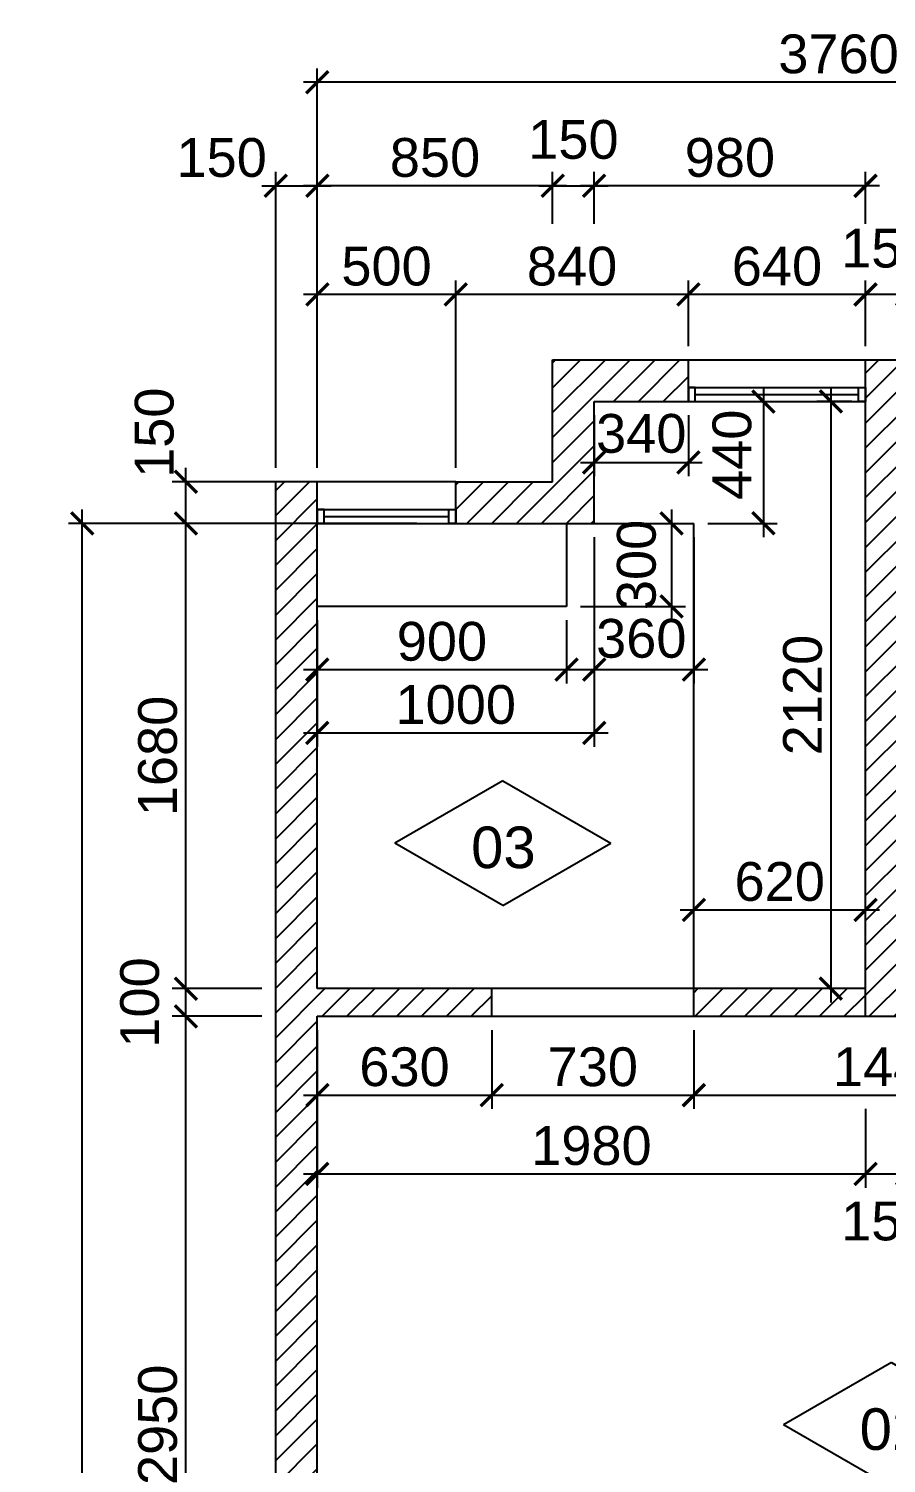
# Model space of a CAD drawing. Header units: millimetres. Extents: x -3360 to 23723, y -274 to 10176.
# Drawn here: x -602 to 2495, y 4996 to 10176 of the extents above; entities that cross this region are included whole.
import ezdxf

# ---------------------------------------------------------------- set-up
doc = ezdxf.new("R2010")
doc.units = ezdxf.units.MM
for name, color, linetype in [('A_locales', 4, 'Continuous'), ('A_text', 4, 'Continuous'), ('Carpintería', 1, 'Continuous'), ('Cotas', 6, 'Continuous'), ('Meseta Cocina', 1, 'Continuous'), ('Muros', 2, 'Continuous'), ('Sombreado', 9, 'Continuous')]:
    doc.layers.add(name, color=color, linetype=linetype)
doc.styles.add('Arial', font='arial.ttf')
doc.styles.get("Standard").update_dxf_attribs({"font": 'arial.ttf'})
doc.dimstyles.new('STANDARD$0', dxfattribs={"dimscale": 0, "dimtxt": 2, "dimasz": 2, "dimexe": 2, "dimexo": 2, "dimgap": 1, "dimtad": 1, "dimdec": 0, "dimzin": 0, "dimdsep": 46, "dimtxsty": 'Standard', "dimblk1": 'ARCHTICK', "dimblk2": 'ARCHTICK', "dimsah": 1, "dimcen": 0.09, "dimclrd": 6, "dimclre": 6, "dimclrt": 4, "dimadec": 0, "dimazin": 0, "dimtfac": 1, "dimtdec": 4, "dimtofl": 0, "dimtmove": 2, "dimatfit": 3, "dimldrblk": 'ARCHTICK', "dimfxl": 1, "dimtolj": 1, "dimtzin": 0, "dimarcsym": 0})
pattern_1 = [(45, (-10014.09, 0), (-44.90128, 44.90128), [])]

# ---------------------------------------------------------------- blocks, each defined once
blk = doc.blocks.new('_ArchTick')
at = {"color": 0, "const_width": 0.15}
blk.add_lwpolyline([(-0.5, -0.5), (0.5, 0.5)], dxfattribs=at)
blk = doc.blocks.new('*D28')
at = {"layer": 'Cotas', "color": 6, "lineweight": -2, "transparency": 16777216}
for p, q in [((-34.5, 3610), (-34.5, 6660)), ((240, 6610), (-84.5, 6610)), ((240, 3660), (-84.5, 3660))]:
    blk.add_line(p, q, dxfattribs=at)
at = {"layer": 'Defpoints', "color": 0, "transparency": 16777216}
for p in [(-34.5, 6610), (290, 6610), (290, 3660)]:
    blk.add_point(p, dxfattribs=at)
at = {"layer": 'Cotas', "color": 6, "lineweight": -2, "transparency": 16777216, "xscale": 80, "yscale": 80, "zscale": 80}
for p, rotation in [((-34.5, 6610), 90), ((-34.5, 3660), 270)]:
    blk.add_blockref('_ArchTick', p, dxfattribs=dict(at, rotation=rotation))
at = {"layer": 'Cotas', "color": 4, "transparency": 16777216, "insert": (-136, 5135), "char_height": 140, "attachment_point": 5, "rotation": 90, "style": 'Arial'}
blk.add_mtext('\\A1;2950', dxfattribs=at)
blk = doc.blocks.new('*D29')
at = {"layer": 'Cotas', "color": 6, "lineweight": -2, "transparency": 16777216}
for p, q in [((-34.5, 6560), (-34.5, 6760)), ((240, 6710), (-84.5, 6710)), ((240, 6610), (-84.5, 6610))]:
    blk.add_line(p, q, dxfattribs=at)
at = {"layer": 'Defpoints', "color": 0, "transparency": 16777216}
for p in [(-34.5, 6710), (290, 6710), (290, 6610)]:
    blk.add_point(p, dxfattribs=at)
at = {"layer": 'Cotas', "color": 6, "lineweight": -2, "transparency": 16777216, "xscale": 80, "yscale": 80, "zscale": 80}
for p, rotation in [((-34.5, 6710), 90), ((-34.5, 6610), 270)]:
    blk.add_blockref('_ArchTick', p, dxfattribs=dict(at, rotation=rotation))
at = {"layer": 'Cotas', "color": 4, "transparency": 16777216, "insert": (-201, 6660), "char_height": 140, "attachment_point": 5, "rotation": 90, "style": 'Arial'}
blk.add_mtext('\\A1;100', dxfattribs=at)
blk = doc.blocks.new('*D30')
at = {"layer": 'Cotas', "color": 6, "lineweight": -2, "transparency": 16777216}
for p, q in [((-34.5, 6660), (-34.5, 8440)), ((240, 8390), (-84.5, 8390)), ((240, 6710), (-84.5, 6710))]:
    blk.add_line(p, q, dxfattribs=at)
at = {"layer": 'Defpoints', "color": 0, "transparency": 16777216}
for p in [(-34.5, 8390), (290, 8390), (290, 6710)]:
    blk.add_point(p, dxfattribs=at)
at = {"layer": 'Cotas', "color": 6, "lineweight": -2, "transparency": 16777216, "xscale": 80, "yscale": 80, "zscale": 80}
for p, rotation in [((-34.5, 8390), 90), ((-34.5, 6710), 270)]:
    blk.add_blockref('_ArchTick', p, dxfattribs=dict(at, rotation=rotation))
at = {"layer": 'Cotas', "color": 4, "transparency": 16777216, "insert": (-136, 7550), "char_height": 140, "attachment_point": 5, "rotation": 90, "style": 'Arial'}
blk.add_mtext('\\A1;1680', dxfattribs=at)
blk = doc.blocks.new('*D31')
at = {"layer": 'Cotas', "color": 6, "lineweight": -2, "transparency": 16777216}
for p, q in [((440, 6560), (440, 6275.5)), ((1070, 6560), (1070, 6275.5)), ((390, 6325.5), (1120, 6325.5))]:
    blk.add_line(p, q, dxfattribs=at)
at = {"layer": 'Defpoints', "color": 0, "transparency": 16777216}
for p in [(440, 6610), (1070, 6610), (1070, 6325.5)]:
    blk.add_point(p, dxfattribs=at)
at = {"layer": 'Cotas', "color": 6, "lineweight": -2, "transparency": 16777216, "xscale": 80, "yscale": 80, "zscale": 80, "rotation": 180}
blk.add_blockref('_ArchTick', (440, 6325.5), dxfattribs=at)
at = {"layer": 'Cotas', "color": 6, "lineweight": -2, "transparency": 16777216, "xscale": 80, "yscale": 80, "zscale": 80}
blk.add_blockref('_ArchTick', (1070, 6325.5), dxfattribs=at)
at = {"layer": 'Cotas', "color": 4, "transparency": 16777216, "insert": (755, 6427), "char_height": 140, "attachment_point": 5, "style": 'Arial'}
blk.add_mtext('\\A1;630', dxfattribs=at)
blk = doc.blocks.new('*D32')
at = {"layer": 'Cotas', "color": 6, "lineweight": -2, "transparency": 16777216}
for p, q in [((1070, 6560), (1070, 6275.5)), ((1800, 6560), (1800, 6275.5)), ((1020, 6325.5), (1850, 6325.5))]:
    blk.add_line(p, q, dxfattribs=at)
at = {"layer": 'Defpoints', "color": 0, "transparency": 16777216}
for p in [(1070, 6610), (1800, 6610), (1800, 6325.5)]:
    blk.add_point(p, dxfattribs=at)
at = {"layer": 'Cotas', "color": 6, "lineweight": -2, "transparency": 16777216, "xscale": 80, "yscale": 80, "zscale": 80, "rotation": 180}
blk.add_blockref('_ArchTick', (1070, 6325.5), dxfattribs=at)
at = {"layer": 'Cotas', "color": 6, "lineweight": -2, "transparency": 16777216, "xscale": 80, "yscale": 80, "zscale": 80}
blk.add_blockref('_ArchTick', (1800, 6325.5), dxfattribs=at)
at = {"layer": 'Cotas', "color": 4, "transparency": 16777216, "insert": (1435, 6427), "char_height": 140, "attachment_point": 5, "style": 'Arial'}
blk.add_mtext('\\A1;730', dxfattribs=at)
blk = doc.blocks.new('*D33')
at = {"layer": 'Cotas', "color": 6, "lineweight": -2, "transparency": 16777216}
for p, q in [((1800, 6560), (1800, 6275.5)), ((3240, 6560), (3240, 6275.5)), ((1750, 6325.5), (3290, 6325.5))]:
    blk.add_line(p, q, dxfattribs=at)
at = {"layer": 'Defpoints', "color": 0, "transparency": 16777216}
for p in [(1800, 6610), (3240, 6610), (3240, 6325.5)]:
    blk.add_point(p, dxfattribs=at)
at = {"layer": 'Cotas', "color": 6, "lineweight": -2, "transparency": 16777216, "xscale": 80, "yscale": 80, "zscale": 80, "rotation": 180}
blk.add_blockref('_ArchTick', (1800, 6325.5), dxfattribs=at)
at = {"layer": 'Cotas', "color": 6, "lineweight": -2, "transparency": 16777216, "xscale": 80, "yscale": 80, "zscale": 80}
blk.add_blockref('_ArchTick', (3240, 6325.5), dxfattribs=at)
at = {"layer": 'Cotas', "color": 4, "transparency": 16777216, "insert": (2520, 6427), "char_height": 140, "attachment_point": 5, "style": 'Arial'}
blk.add_mtext('\\A1;1440', dxfattribs=at)
blk = doc.blocks.new('*D36')
at = {"layer": 'Cotas', "color": 6, "lineweight": -2, "transparency": 16777216}
for p, q in [((440, 6275.5), (440, 5991)), ((2420, 6275.5), (2420, 5991)), ((390, 6041), (2470, 6041))]:
    blk.add_line(p, q, dxfattribs=at)
at = {"layer": 'Defpoints', "color": 0, "transparency": 16777216}
for p in [(440, 6325.5), (2420, 6325.5), (2420, 6041)]:
    blk.add_point(p, dxfattribs=at)
at = {"layer": 'Cotas', "color": 6, "lineweight": -2, "transparency": 16777216, "xscale": 80, "yscale": 80, "zscale": 80, "rotation": 180}
blk.add_blockref('_ArchTick', (440, 6041), dxfattribs=at)
at = {"layer": 'Cotas', "color": 6, "lineweight": -2, "transparency": 16777216, "xscale": 80, "yscale": 80, "zscale": 80}
blk.add_blockref('_ArchTick', (2420, 6041), dxfattribs=at)
at = {"layer": 'Cotas', "color": 4, "transparency": 16777216, "insert": (1430, 6142.5), "char_height": 140, "attachment_point": 5, "style": 'Arial'}
blk.add_mtext('\\A1;1980', dxfattribs=at)
blk = doc.blocks.new('*D38')
at = {"layer": 'Cotas', "color": 6, "lineweight": -2, "transparency": 16777216}
for p, q in [((2420, 6275.5), (2420, 5991)), ((2570, 6275.5), (2570, 5991)), ((2370, 6041), (2620, 6041))]:
    blk.add_line(p, q, dxfattribs=at)
at = {"layer": 'Defpoints', "color": 0, "transparency": 16777216}
for p in [(2420, 6325.5), (2570, 6325.5), (2570, 6041)]:
    blk.add_point(p, dxfattribs=at)
at = {"layer": 'Cotas', "color": 6, "lineweight": -2, "transparency": 16777216, "xscale": 80, "yscale": 80, "zscale": 80, "rotation": 180}
blk.add_blockref('_ArchTick', (2420, 6041), dxfattribs=at)
at = {"layer": 'Cotas', "color": 6, "lineweight": -2, "transparency": 16777216, "xscale": 80, "yscale": 80, "zscale": 80}
blk.add_blockref('_ArchTick', (2570, 6041), dxfattribs=at)
at = {"layer": 'Cotas', "color": 4, "transparency": 16777216, "insert": (2495, 5870), "char_height": 140, "attachment_point": 5, "style": 'Arial'}
blk.add_mtext('\\A1;150', dxfattribs=at)
blk = doc.blocks.new('*D43')
at = {"layer": 'Cotas', "color": 6, "lineweight": -2, "transparency": 16777216}
for p, q in [((2294.6, 8880), (2294.6, 6660)), ((2370, 8830), (2244.6, 8830)), ((2370, 6710), (2244.6, 6710))]:
    blk.add_line(p, q, dxfattribs=at)
at = {"layer": 'Defpoints', "color": 0, "transparency": 16777216}
for p in [(2420, 8830), (2294.6, 6710), (2420, 6710)]:
    blk.add_point(p, dxfattribs=at)
at = {"layer": 'Cotas', "color": 6, "lineweight": -2, "transparency": 16777216, "xscale": 80, "yscale": 80, "zscale": 80}
for p, rotation in [((2294.6, 8830), 90), ((2294.6, 6710), 270)]:
    blk.add_blockref('_ArchTick', p, dxfattribs=dict(at, rotation=rotation))
at = {"layer": 'Cotas', "color": 4, "transparency": 16777216, "insert": (2193.1, 7770), "char_height": 140, "attachment_point": 5, "rotation": 90, "style": 'Arial'}
blk.add_mtext('\\A1;2120', dxfattribs=at)
blk = doc.blocks.new('*D44')
at = {"layer": 'Cotas', "color": 6, "lineweight": -2, "transparency": 16777216}
for p, q in [((290, 8590), (290, 9658.8)), ((440, 9266.4), (440, 9658.8)), ((240, 9608.8), (490, 9608.8))]:
    blk.add_line(p, q, dxfattribs=at)
at = {"layer": 'Defpoints', "color": 0, "transparency": 16777216}
for p in [(440, 9608.8), (440, 9216.4), (290, 8540)]:
    blk.add_point(p, dxfattribs=at)
at = {"layer": 'Cotas', "color": 6, "lineweight": -2, "transparency": 16777216, "xscale": 80, "yscale": 80, "zscale": 80, "rotation": 180}
blk.add_blockref('_ArchTick', (290, 9608.8), dxfattribs=at)
at = {"layer": 'Cotas', "color": 6, "lineweight": -2, "transparency": 16777216, "xscale": 80, "yscale": 80, "zscale": 80}
blk.add_blockref('_ArchTick', (440, 9608.8), dxfattribs=at)
at = {"layer": 'Cotas', "color": 4, "transparency": 16777216, "insert": (94.5, 9710), "char_height": 140, "attachment_point": 5, "style": 'Arial'}
blk.add_mtext('\\A1;150', dxfattribs=at)
blk = doc.blocks.new('*D45')
at = {"layer": 'Cotas', "color": 6, "lineweight": -2, "transparency": 16777216}
for p, q in [((440, 8590), (440, 9266.4)), ((940, 8590), (940, 9266.4)), ((990, 9216.4), (390, 9216.4))]:
    blk.add_line(p, q, dxfattribs=at)
at = {"layer": 'Defpoints', "color": 0, "transparency": 16777216}
for p in [(440, 9216.4), (440, 8540), (940, 8540)]:
    blk.add_point(p, dxfattribs=at)
at = {"layer": 'Cotas', "color": 6, "lineweight": -2, "transparency": 16777216, "xscale": 80, "yscale": 80, "zscale": 80, "rotation": 180}
blk.add_blockref('_ArchTick', (440, 9216.4), dxfattribs=at)
at = {"layer": 'Cotas', "color": 6, "lineweight": -2, "transparency": 16777216, "xscale": 80, "yscale": 80, "zscale": 80}
blk.add_blockref('_ArchTick', (940, 9216.4), dxfattribs=at)
at = {"layer": 'Cotas', "color": 4, "transparency": 16777216, "insert": (690, 9317.8), "char_height": 140, "attachment_point": 5, "style": 'Arial'}
blk.add_mtext('\\A1;500', dxfattribs=at)
blk = doc.blocks.new('*D46')
at = {"layer": 'Cotas', "color": 6, "lineweight": -2, "transparency": 16777216}
for p, q in [((940, 8590), (940, 9266.4)), ((1780, 9030), (1780, 9266.4)), ((1830, 9216.4), (890, 9216.4))]:
    blk.add_line(p, q, dxfattribs=at)
at = {"layer": 'Defpoints', "color": 0, "transparency": 16777216}
for p in [(940, 9216.4), (1780, 8980), (940, 8540)]:
    blk.add_point(p, dxfattribs=at)
at = {"layer": 'Cotas', "color": 6, "lineweight": -2, "transparency": 16777216, "xscale": 80, "yscale": 80, "zscale": 80, "rotation": 180}
blk.add_blockref('_ArchTick', (940, 9216.4), dxfattribs=at)
at = {"layer": 'Cotas', "color": 6, "lineweight": -2, "transparency": 16777216, "xscale": 80, "yscale": 80, "zscale": 80}
blk.add_blockref('_ArchTick', (1780, 9216.4), dxfattribs=at)
at = {"layer": 'Cotas', "color": 4, "transparency": 16777216, "insert": (1360, 9317.8), "char_height": 140, "attachment_point": 5, "style": 'Arial'}
blk.add_mtext('\\A1;840', dxfattribs=at)
blk = doc.blocks.new('*D47')
at = {"layer": 'Cotas', "color": 6, "lineweight": -2, "transparency": 16777216}
for p, q in [((1780, 9030), (1780, 9266.4)), ((2420, 9030), (2420, 9266.4)), ((2470, 9216.4), (1730, 9216.4))]:
    blk.add_line(p, q, dxfattribs=at)
at = {"layer": 'Defpoints', "color": 0, "transparency": 16777216}
for p in [(1780, 9216.4), (1780, 8980), (2420, 8980)]:
    blk.add_point(p, dxfattribs=at)
at = {"layer": 'Cotas', "color": 6, "lineweight": -2, "transparency": 16777216, "xscale": 80, "yscale": 80, "zscale": 80, "rotation": 180}
blk.add_blockref('_ArchTick', (1780, 9216.4), dxfattribs=at)
at = {"layer": 'Cotas', "color": 6, "lineweight": -2, "transparency": 16777216, "xscale": 80, "yscale": 80, "zscale": 80}
blk.add_blockref('_ArchTick', (2420, 9216.4), dxfattribs=at)
at = {"layer": 'Cotas', "color": 4, "transparency": 16777216, "insert": (2100, 9317.8), "char_height": 140, "attachment_point": 5, "style": 'Arial'}
blk.add_mtext('\\A1;640', dxfattribs=at)
blk = doc.blocks.new('*D48')
at = {"layer": 'Cotas', "color": 6, "lineweight": -2, "transparency": 16777216}
for p, q in [((2420, 9030), (2420, 9266.4)), ((2570, 9030), (2570, 9266.4)), ((2620, 9216.4), (2370, 9216.4))]:
    blk.add_line(p, q, dxfattribs=at)
at = {"layer": 'Defpoints', "color": 0, "transparency": 16777216}
for p in [(2420, 9216.4), (2420, 8980), (2570, 8980)]:
    blk.add_point(p, dxfattribs=at)
at = {"layer": 'Cotas', "color": 6, "lineweight": -2, "transparency": 16777216, "xscale": 80, "yscale": 80, "zscale": 80, "rotation": 180}
blk.add_blockref('_ArchTick', (2420, 9216.4), dxfattribs=at)
at = {"layer": 'Cotas', "color": 6, "lineweight": -2, "transparency": 16777216, "xscale": 80, "yscale": 80, "zscale": 80}
blk.add_blockref('_ArchTick', (2570, 9216.4), dxfattribs=at)
at = {"layer": 'Cotas', "color": 4, "transparency": 16777216, "insert": (2495, 9382.8), "char_height": 140, "attachment_point": 5, "style": 'Arial'}
blk.add_mtext('\\A1;150', dxfattribs=at)
blk = doc.blocks.new('*D50')
at = {"layer": 'Cotas', "color": 6, "lineweight": -2, "transparency": 16777216}
for p, q in [((440, 9266.4), (440, 9658.8)), ((1290, 9470.9), (1290, 9658.8)), ((1340, 9608.8), (390, 9608.8))]:
    blk.add_line(p, q, dxfattribs=at)
at = {"layer": 'Defpoints', "color": 0, "transparency": 16777216}
for p in [(440, 9608.8), (1290, 9420.9), (440, 9216.4)]:
    blk.add_point(p, dxfattribs=at)
at = {"layer": 'Cotas', "color": 6, "lineweight": -2, "transparency": 16777216, "xscale": 80, "yscale": 80, "zscale": 80, "rotation": 180}
blk.add_blockref('_ArchTick', (440, 9608.8), dxfattribs=at)
at = {"layer": 'Cotas', "color": 6, "lineweight": -2, "transparency": 16777216, "xscale": 80, "yscale": 80, "zscale": 80}
blk.add_blockref('_ArchTick', (1290, 9608.8), dxfattribs=at)
at = {"layer": 'Cotas', "color": 4, "transparency": 16777216, "insert": (865, 9710.2), "char_height": 140, "attachment_point": 5, "style": 'Arial'}
blk.add_mtext('\\A1;850', dxfattribs=at)
blk = doc.blocks.new('*D51')
at = {"layer": 'Cotas', "color": 6, "lineweight": -2, "transparency": 16777216}
for p, q in [((1440, 9470.9), (1440, 9658.8)), ((2420, 9470.9), (2420, 9658.8)), ((2470, 9608.8), (1390, 9608.8))]:
    blk.add_line(p, q, dxfattribs=at)
at = {"layer": 'Defpoints', "color": 0, "transparency": 16777216}
for p in [(1440, 9608.8), (1440, 9420.9), (2420, 9420.9)]:
    blk.add_point(p, dxfattribs=at)
at = {"layer": 'Cotas', "color": 6, "lineweight": -2, "transparency": 16777216, "xscale": 80, "yscale": 80, "zscale": 80, "rotation": 180}
blk.add_blockref('_ArchTick', (1440, 9608.8), dxfattribs=at)
at = {"layer": 'Cotas', "color": 6, "lineweight": -2, "transparency": 16777216, "xscale": 80, "yscale": 80, "zscale": 80}
blk.add_blockref('_ArchTick', (2420, 9608.8), dxfattribs=at)
at = {"layer": 'Cotas', "color": 4, "transparency": 16777216, "insert": (1930, 9710.2), "char_height": 140, "attachment_point": 5, "style": 'Arial'}
blk.add_mtext('\\A1;980', dxfattribs=at)
blk = doc.blocks.new('*D52')
at = {"layer": 'Cotas', "color": 6, "lineweight": -2, "transparency": 16777216}
for p, q in [((1290, 9470.9), (1290, 9658.8)), ((1440, 9470.9), (1440, 9658.8)), ((1240, 9608.8), (1490, 9608.8))]:
    blk.add_line(p, q, dxfattribs=at)
at = {"layer": 'Defpoints', "color": 0, "transparency": 16777216}
for p in [(1440, 9608.8), (1290, 9420.9), (1440, 9420.9)]:
    blk.add_point(p, dxfattribs=at)
at = {"layer": 'Cotas', "color": 6, "lineweight": -2, "transparency": 16777216, "xscale": 80, "yscale": 80, "zscale": 80, "rotation": 180}
blk.add_blockref('_ArchTick', (1290, 9608.8), dxfattribs=at)
at = {"layer": 'Cotas', "color": 6, "lineweight": -2, "transparency": 16777216, "xscale": 80, "yscale": 80, "zscale": 80}
blk.add_blockref('_ArchTick', (1440, 9608.8), dxfattribs=at)
at = {"layer": 'Cotas', "color": 4, "transparency": 16777216, "insert": (1365, 9775.2), "char_height": 140, "attachment_point": 5, "style": 'Arial'}
blk.add_mtext('\\A1;150', dxfattribs=at)
blk = doc.blocks.new('*D56')
at = {"layer": 'Cotas', "color": 6, "lineweight": -2, "transparency": 16777216}
for p, q in [((1440, 8780), (1440, 8560)), ((1780, 8780), (1780, 8560)), ((1390, 8610), (1830, 8610))]:
    blk.add_line(p, q, dxfattribs=at)
at = {"layer": 'Defpoints', "color": 0, "transparency": 16777216}
for p in [(1440, 8830), (1780, 8830), (1780, 8610)]:
    blk.add_point(p, dxfattribs=at)
at = {"layer": 'Cotas', "color": 6, "lineweight": -2, "transparency": 16777216, "xscale": 80, "yscale": 80, "zscale": 80, "rotation": 180}
blk.add_blockref('_ArchTick', (1440, 8610), dxfattribs=at)
at = {"layer": 'Cotas', "color": 6, "lineweight": -2, "transparency": 16777216, "xscale": 80, "yscale": 80, "zscale": 80}
blk.add_blockref('_ArchTick', (1780, 8610), dxfattribs=at)
at = {"layer": 'Cotas', "color": 4, "transparency": 16777216, "insert": (1610, 8713.8), "char_height": 140, "attachment_point": 5, "style": 'Arial'}
blk.add_mtext('\\A1;340', dxfattribs=at)
blk = doc.blocks.new('*D57')
at = {"layer": 'Cotas', "color": 6, "lineweight": -2, "transparency": 16777216}
for p, q in [((2051.1, 8880), (2051.1, 8340)), ((1490, 8830), (2101.1, 8830)), ((1850, 8390), (2101.1, 8390))]:
    blk.add_line(p, q, dxfattribs=at)
at = {"layer": 'Defpoints', "color": 0, "transparency": 16777216}
for p in [(1440, 8830), (1800, 8390), (2051.1, 8390)]:
    blk.add_point(p, dxfattribs=at)
at = {"layer": 'Cotas', "color": 6, "lineweight": -2, "transparency": 16777216, "xscale": 80, "yscale": 80, "zscale": 80}
for p, rotation in [((2051.1, 8830), 90), ((2051.1, 8390), 270)]:
    blk.add_blockref('_ArchTick', p, dxfattribs=dict(at, rotation=rotation))
at = {"layer": 'Cotas', "color": 4, "transparency": 16777216, "insert": (1938.2, 8637.5), "char_height": 140, "attachment_point": 5, "rotation": 90, "style": 'Arial'}
blk.add_mtext('\\A1;440', dxfattribs=at)
blk = doc.blocks.new('*D58')
at = {"layer": 'Cotas', "color": 6, "lineweight": -2, "transparency": 16777216}
for p, q in [((440, 8040), (440, 7811.8)), ((1340, 8040), (1340, 7811.8)), ((390, 7861.8), (1390, 7861.8))]:
    blk.add_line(p, q, dxfattribs=at)
at = {"layer": 'Defpoints', "color": 0, "transparency": 16777216}
for p in [(440, 8090), (1340, 8090), (1340, 7861.8)]:
    blk.add_point(p, dxfattribs=at)
at = {"layer": 'Cotas', "color": 6, "lineweight": -2, "transparency": 16777216, "xscale": 80, "yscale": 80, "zscale": 80, "rotation": 180}
blk.add_blockref('_ArchTick', (440, 7861.8), dxfattribs=at)
at = {"layer": 'Cotas', "color": 6, "lineweight": -2, "transparency": 16777216, "xscale": 80, "yscale": 80, "zscale": 80}
blk.add_blockref('_ArchTick', (1340, 7861.8), dxfattribs=at)
at = {"layer": 'Cotas', "color": 4, "transparency": 16777216, "insert": (890, 7963.2), "char_height": 140, "attachment_point": 5, "style": 'Arial'}
blk.add_mtext('\\A1;900', dxfattribs=at)
blk = doc.blocks.new('*D59')
at = {"layer": 'Cotas', "color": 6, "lineweight": -2, "transparency": 16777216}
for p, q in [((1440, 8340), (1440, 7583.5)), ((440, 7811.8), (440, 7583.5)), ((390, 7633.5), (1490, 7633.5))]:
    blk.add_line(p, q, dxfattribs=at)
at = {"layer": 'Defpoints', "color": 0, "transparency": 16777216}
for p in [(1440, 8390), (440, 7861.8), (1440, 7633.5)]:
    blk.add_point(p, dxfattribs=at)
at = {"layer": 'Cotas', "color": 6, "lineweight": -2, "transparency": 16777216, "xscale": 80, "yscale": 80, "zscale": 80, "rotation": 180}
blk.add_blockref('_ArchTick', (440, 7633.5), dxfattribs=at)
at = {"layer": 'Cotas', "color": 6, "lineweight": -2, "transparency": 16777216, "xscale": 80, "yscale": 80, "zscale": 80}
blk.add_blockref('_ArchTick', (1440, 7633.5), dxfattribs=at)
at = {"layer": 'Cotas', "color": 4, "transparency": 16777216, "insert": (940, 7735), "char_height": 140, "attachment_point": 5, "style": 'Arial'}
blk.add_mtext('\\A1;1000', dxfattribs=at)
blk = doc.blocks.new('*D60')
at = {"layer": 'Cotas', "color": 6, "lineweight": -2, "transparency": 16777216}
for p, q in [((1719.3, 8440), (1719.3, 8040)), ((1390, 8390), (1769.3, 8390)), ((1390, 8090), (1769.3, 8090))]:
    blk.add_line(p, q, dxfattribs=at)
at = {"layer": 'Defpoints', "color": 0, "transparency": 16777216}
for p in [(1340, 8390), (1340, 8090), (1719.3, 8090)]:
    blk.add_point(p, dxfattribs=at)
at = {"layer": 'Cotas', "color": 6, "lineweight": -2, "transparency": 16777216, "xscale": 80, "yscale": 80, "zscale": 80}
for p, rotation in [((1719.3, 8390), 90), ((1719.3, 8090), 270)]:
    blk.add_blockref('_ArchTick', p, dxfattribs=dict(at, rotation=rotation))
at = {"layer": 'Cotas', "color": 4, "transparency": 16777216, "insert": (1593.1, 8239.8), "char_height": 140, "attachment_point": 5, "rotation": 90, "style": 'Arial'}
blk.add_mtext('\\A1;300', dxfattribs=at)
blk = doc.blocks.new('*D74')
at = {"layer": 'Cotas', "color": 6, "lineweight": -2, "transparency": 16777216}
for p, q in [((1800, 8340), (1800, 7811.8)), ((1440, 8040), (1440, 7811.8)), ((1390, 7861.8), (1850, 7861.8))]:
    blk.add_line(p, q, dxfattribs=at)
at = {"layer": 'Defpoints', "color": 0, "transparency": 16777216}
for p in [(1800, 8390), (1440, 8090), (1800, 7861.8)]:
    blk.add_point(p, dxfattribs=at)
at = {"layer": 'Cotas', "color": 6, "lineweight": -2, "transparency": 16777216, "xscale": 80, "yscale": 80, "zscale": 80, "rotation": 180}
blk.add_blockref('_ArchTick', (1440, 7861.8), dxfattribs=at)
at = {"layer": 'Cotas', "color": 6, "lineweight": -2, "transparency": 16777216, "xscale": 80, "yscale": 80, "zscale": 80}
blk.add_blockref('_ArchTick', (1800, 7861.8), dxfattribs=at)
at = {"layer": 'Cotas', "color": 4, "transparency": 16777216, "insert": (1610, 7973.8), "char_height": 140, "attachment_point": 5, "style": 'Arial'}
blk.add_mtext('\\A1;360', dxfattribs=at)
blk = doc.blocks.new('*D75')
at = {"layer": 'Cotas', "color": 6, "lineweight": -2, "transparency": 16777216}
for p, q in [((1750, 6994.5), (2470, 6994.5)), ((1800, 6760), (1800, 7044.5)), ((2420, 6760), (2420, 7044.5))]:
    blk.add_line(p, q, dxfattribs=at)
at = {"layer": 'Defpoints', "color": 0, "transparency": 16777216}
for p in [(2420, 6994.5), (1800, 6710), (2420, 6710)]:
    blk.add_point(p, dxfattribs=at)
at = {"layer": 'Cotas', "color": 6, "lineweight": -2, "transparency": 16777216, "xscale": 80, "yscale": 80, "zscale": 80, "rotation": 180}
blk.add_blockref('_ArchTick', (1800, 6994.5), dxfattribs=at)
at = {"layer": 'Cotas', "color": 6, "lineweight": -2, "transparency": 16777216, "xscale": 80, "yscale": 80, "zscale": 80}
blk.add_blockref('_ArchTick', (2420, 6994.5), dxfattribs=at)
at = {"layer": 'Cotas', "color": 4, "transparency": 16777216, "insert": (2110, 7096), "char_height": 140, "attachment_point": 5, "style": 'Arial'}
blk.add_mtext('\\A1;620', dxfattribs=at)
blk = doc.blocks.new('*D77')
at = {"layer": 'Cotas', "color": 6, "lineweight": -2, "transparency": 16777216}
for p, q in [((440, 9658.8), (440, 10032.6)), ((4204.7, 8590), (4204.7, 10032.6)), ((4254.7, 9982.6), (390, 9982.6))]:
    blk.add_line(p, q, dxfattribs=at)
at = {"layer": 'Defpoints', "color": 0, "transparency": 16777216}
for p in [(440, 9982.6), (440, 9608.8), (4204.7, 8540)]:
    blk.add_point(p, dxfattribs=at)
at = {"layer": 'Cotas', "color": 6, "lineweight": -2, "transparency": 16777216, "xscale": 80, "yscale": 80, "zscale": 80, "rotation": 180}
blk.add_blockref('_ArchTick', (440, 9982.6), dxfattribs=at)
at = {"layer": 'Cotas', "color": 6, "lineweight": -2, "transparency": 16777216, "xscale": 80, "yscale": 80, "zscale": 80}
blk.add_blockref('_ArchTick', (4204.7, 9982.6), dxfattribs=at)
at = {"layer": 'Cotas', "color": 4, "transparency": 16777216, "insert": (2322.4, 10084.1), "char_height": 140, "attachment_point": 5, "style": 'Arial'}
blk.add_mtext('\\A1;3760', dxfattribs=at)
blk = doc.blocks.new('*D80')
at = {"layer": 'Cotas', "color": 6, "lineweight": -2, "transparency": 16777216}
for p, q in [((-409, 950), (-409, 8440)), ((-84.5, 8390), (-459, 8390)), ((-84.5, 1000), (-459, 1000))]:
    blk.add_line(p, q, dxfattribs=at)
at = {"layer": 'Defpoints', "color": 0, "transparency": 16777216}
for p in [(-409, 8390), (-34.5, 8390), (-34.5, 1000)]:
    blk.add_point(p, dxfattribs=at)
at = {"layer": 'Cotas', "color": 6, "lineweight": -2, "transparency": 16777216, "xscale": 80, "yscale": 80, "zscale": 80}
for p, rotation in [((-409, 8390), 90), ((-409, 1000), 270)]:
    blk.add_blockref('_ArchTick', p, dxfattribs=dict(at, rotation=rotation))
at = {"layer": 'Cotas', "color": 4, "transparency": 16777216, "insert": (-510.5, 4695), "char_height": 140, "attachment_point": 5, "rotation": 90, "style": 'Arial'}
blk.add_mtext('\\A1;7390', dxfattribs=at)
blk = doc.blocks.new('*D81')
at = {"layer": 'Cotas', "color": 6, "lineweight": -2, "transparency": 16777216}
for p, q in [((-34.5, 8340), (-34.5, 8590)), ((800, 8540), (-84.5, 8540)), ((800, 8390), (-84.5, 8390))]:
    blk.add_line(p, q, dxfattribs=at)
at = {"layer": 'Defpoints', "color": 0, "transparency": 16777216}
for p in [(-34.5, 8540), (850, 8540), (850, 8390)]:
    blk.add_point(p, dxfattribs=at)
at = {"layer": 'Cotas', "color": 6, "lineweight": -2, "transparency": 16777216, "xscale": 80, "yscale": 80, "zscale": 80}
for p, rotation in [((-34.5, 8540), 90), ((-34.5, 8390), 270)]:
    blk.add_blockref('_ArchTick', p, dxfattribs=dict(at, rotation=rotation))
at = {"layer": 'Cotas', "color": 4, "transparency": 16777216, "insert": (-148.2, 8717.1), "char_height": 140, "attachment_point": 5, "rotation": 90, "style": 'Arial'}
blk.add_mtext('\\A1;150', dxfattribs=at)
blk = doc.blocks.new('ROMBO')
at = {"layer": 'A_text', "color": 1}
for p, q in [((64126.7, 18688.6), (63607.1, 18388.6)), ((64126.7, 18688.6), (64646.3, 18388.6)), ((64126.7, 18088.6), (63607.1, 18388.6)), ((64126.7, 18088.6), (64646.3, 18388.6))]:
    blk.add_line(p, q, dxfattribs=at)

msp = doc.modelspace()

# ---------------------------------------------------------------- hatches: boundary and pattern name
at = {"layer": 'Sombreado', "ltscale": 10}
h = msp.add_hatch(dxfattribs=at)
h.set_pattern_fill('ANSI31', color=256, scale=20)
h.set_pattern_definition(pattern_1)
h.paths.add_polyline_path([(2570, 8830), (2570, 8980), (2420, 8980), (2420, 8830), (2420, 8280), (2570, 8280)])
h.paths.add_polyline_path([(2570, 8280), (2420, 8280), (2420, 6710), (2420, 6610), (3240, 6610), (3240, 6710), (2570, 6710)])
h.paths.add_polyline_path([(3680, 8980), (3320, 8980), (3320, 8830), (3530, 8830), (3530, 8280), (4204.7, 8280), (4389.4, 6710), (4000, 6710), (4000, 6610), (4401.2, 6610), (4466.6, 6053.8), (4615.6, 6071.4), (4325.2, 8540), (3680, 8540)])
h.paths.add_polyline_path([(1780, 8980), (1290, 8980), (1290, 8540), (940, 8540), (940, 8390), (1440, 8390), (1440, 8830), (1780, 8830)])
h = msp.add_hatch(dxfattribs=at)
h.set_pattern_fill('ANSI31', color=256, scale=20)
h.set_pattern_definition(pattern_1)
h.paths.add_polyline_path([(1070, 6710), (440, 6710), (440, 8390), (440, 8540), (290, 8540), (290, 3510), (850, 3510), (850, 850), (1000, 850), (1000, 1000), (1000, 3660), (440, 3660), (440, 6610), (1070, 6610)])
h = msp.add_hatch(dxfattribs=at)
h.set_pattern_fill('ANSI31', color=256, scale=20)
h.set_pattern_definition(pattern_1)
h.paths.add_polyline_path([(2420, 6710), (1800, 6710), (1800, 6610), (2420, 6610)])

# ---------------------------------------------------------------- linework, layer by layer
at = {"layer": 'Carpintería'}
for p, q in [((1780, 8880), (2420, 8880)), ((1780, 8830), (2420, 8830)), ((1805, 8855), (2395, 8855)), ((440, 8440), (940, 8440)), ((465, 8415), (915, 8415)), ((440, 8390), (940, 8390))]:
    msp.add_line(p, q, dxfattribs=at)
at = {"layer": 'Carpintería', "ltscale": 10}
for p, q in [((1805, 8880), (1780, 8880)), ((1780, 8880), (1780, 8830)), ((1805, 8830), (1805, 8880)), ((2395, 8830), (2395, 8880)), ((2395, 8880), (2420, 8880)), ((2420, 8880), (2420, 8830)), ((1780, 8830), (1805, 8830)), ((2420, 8830), (2395, 8830)), ((465, 8440), (440, 8440)), ((440, 8440), (440, 8390)), ((465, 8390), (465, 8440)), ((915, 8390), (915, 8440)), ((915, 8440), (940, 8440)), ((940, 8440), (940, 8390)), ((440, 8390), (465, 8390)), ((940, 8390), (915, 8390))]:
    msp.add_line(p, q, dxfattribs=at)
at = {"layer": 'Meseta Cocina'}
for p, q in [((1340, 8390), (1340, 8090)), ((1440, 8390), (1800, 8390)), ((1800, 6710), (1800, 8390)), ((1340, 8090), (440, 8090))]:
    msp.add_line(p, q, dxfattribs=at)
at = {"layer": 'Muros'}
for p, q in [((1290, 8540), (1290, 8980)), ((1290, 8980), (3680, 8980)), ((1780, 8830), (1780, 8980)), ((2420, 8830), (2420, 8980)), ((1440, 8390), (1440, 8830)), ((1440, 8830), (1780, 8830)), ((2420, 6710), (2420, 8830)), ((940, 8540), (290, 8540)), ((290, 3510), (290, 8540)), ((440, 8390), (440, 8540)), ((940, 8390), (940, 8540)), ((940, 8540), (1290, 8540)), ((440, 6710), (440, 8390)), ((940, 8390), (1440, 8390)), ((1070, 6710), (440, 6710)), ((1070, 6610), (1070, 6710)), ((1800, 6610), (1800, 6710)), ((2420, 6710), (1800, 6710)), ((2420, 6610), (2420, 6710)), ((440, 3660), (440, 6610)), ((440, 6610), (1070, 6610)), ((1800, 6610), (2420, 6610)), ((2420, 6610), (3240, 6610))]:
    msp.add_line(p, q, dxfattribs=at)
at = {"layer": 'Muros', "color": 4}
for p, q in [((1780, 8830), (2420, 8830)), ((440, 8390), (940, 8390)), ((1800, 6710), (1070, 6710)), ((1070, 6610), (1800, 6610))]:
    msp.add_line(p, q, dxfattribs=at)

# ---------------------------------------------------------------- block references
at = {"layer": 'A_locales', "xscale": 0.75, "yscale": 0.75, "zscale": 0.75}
for p in [(-46985, -6555.8), (-45581.9, -8656.4)]:
    msp.add_blockref('ROMBO', p, dxfattribs=at)

# ---------------------------------------------------------------- texts
at = {"layer": 'A_locales', "style": 'Arial'}
for s, p in [('03', (995.6, 7145.1)), ('02', (2398.7, 5044.5))]:
    msp.add_text(s, height=150, dxfattribs=at).set_placement(p)

# ---------------------------------------------------------------- dimensions: what is measured, and where the dimension line sits
at = {"layer": 'Cotas'}
for base, p1, p2, angle, picture, middle in [((440, 9982.6), (4204.7, 8540), (440, 9608.8), 180, '*D77', (2322.4, 10084.1)), ((440, 9608.8), (1290, 9420.9), (440, 9216.4), 180, '*D50', (865, 9710.2)), ((1440, 9608.8), (2420, 9420.9), (1440, 9420.9), 180, '*D51', (1930, 9710.2)), ((2420, 9216.4), (2570, 8980), (2420, 8980), 180, '*D48', (2495, 9382.8)), ((440, 9216.4), (940, 8540), (440, 8540), 180, '*D45', (690, 9317.8)), ((940, 9216.4), (1780, 8980), (940, 8540), 180, '*D46', (1360, 9317.8)), ((1780, 9216.4), (2420, 8980), (1780, 8980), 180, '*D47', (2100, 9317.8)), ((2294.6, 6710), (2420, 8830), (2420, 6710), 270, '*D43', (2193.1, 7770)), ((-409, 8390), (-34.5, 1000), (-34.5, 8390), 90, '*D80', (-510.5, 4695)), ((-34.5, 8390), (290, 6710), (290, 8390), 90, '*D30', (-136, 7550)), ((-34.5, 6710), (290, 6610), (290, 6710), 90, '*D29', (-201, 6660)), ((-34.5, 6610), (290, 3660), (290, 6610), 90, '*D28', (-136, 5135))]:
    dim = msp.add_linear_dim(base=base, p1=p1, p2=p2, angle=angle, dimstyle='STANDARD$0', override={"dimscale": 100, "dimtxt": 1.4, "dimasz": 0.8, "dimexe": 0.5, "dimexo": 0.5, "dimgap": 0.3, "dimrnd": 10, "dimtxsty": 'Arial', "dimdle": 0.5, "dimfxl": 10}, dxfattribs=at)
    dim.commit()
    dim.dimension.update_dxf_attribs({"geometry": picture, "text_midpoint": middle})
for base, p1, p2, picture, middle in [((1440, 9608.8), (1290, 9420.9), (1440, 9420.9), '*D52', (1365, 9775.2)), ((1440, 7633.5), (440, 7861.8), (1440, 8390), '*D59', (940, 7735)), ((1340, 7861.8), (440, 8090), (1340, 8090), '*D58', (890, 7963.2)), ((2420, 6994.5), (1800, 6710), (2420, 6710), '*D75', (2110, 7096)), ((1070, 6325.5), (440, 6610), (1070, 6610), '*D31', (755, 6427)), ((1800, 6325.5), (1070, 6610), (1800, 6610), '*D32', (1435, 6427)), ((3240, 6325.5), (1800, 6610), (3240, 6610), '*D33', (2520, 6427)), ((2420, 6041), (440, 6325.5), (2420, 6325.5), '*D36', (1430, 6142.5))]:
    dim = msp.add_linear_dim(base=base, p1=p1, p2=p2, dimstyle='STANDARD$0', override={"dimscale": 100, "dimtxt": 1.4, "dimasz": 0.8, "dimexe": 0.5, "dimexo": 0.5, "dimgap": 0.3, "dimrnd": 10, "dimtxsty": 'Arial', "dimdle": 0.5, "dimfxl": 10}, dxfattribs=at)
    dim.commit()
    dim.dimension.update_dxf_attribs({"geometry": picture, "text_midpoint": middle})
for base, p1, p2, picture, middle in [((440, 9608.8), (290, 8540), (440, 9216.4), '*D44', (94.5, 9710)), ((1780, 8610), (1440, 8830), (1780, 8830), '*D56', (1610, 8713.8)), ((1800, 7861.8), (1440, 8090), (1800, 8390), '*D74', (1610, 7973.8)), ((2570, 6041), (2420, 6325.5), (2570, 6325.5), '*D38', (2495, 5870))]:
    dim = msp.add_linear_dim(base=base, p1=p1, p2=p2, dimstyle='STANDARD$0', override={"dimscale": 100, "dimtxt": 1.4, "dimasz": 0.8, "dimexe": 0.5, "dimexo": 0.5, "dimgap": 0.3, "dimrnd": 10, "dimtxsty": 'Arial', "dimdle": 0.5, "dimfxl": 10}, dxfattribs=at)
    dim.commit()
    dim.dimension.update_dxf_attribs({"geometry": picture, "text_midpoint": middle, "dimtype": 160})
for base, p1, p2, angle, picture, middle in [((-34.5, 8540), (850, 8390), (850, 8540), 90, '*D81', (-148.2, 8717.1)), ((2051.1, 8390), (1440, 8830), (1800, 8390), 270, '*D57', (1938.2, 8637.5)), ((1719.3, 8090), (1340, 8390), (1340, 8090), 270, '*D60', (1593.1, 8239.8))]:
    dim = msp.add_linear_dim(base=base, p1=p1, p2=p2, angle=angle, dimstyle='STANDARD$0', override={"dimscale": 100, "dimtxt": 1.4, "dimasz": 0.8, "dimexe": 0.5, "dimexo": 0.5, "dimgap": 0.3, "dimrnd": 10, "dimtxsty": 'Arial', "dimdle": 0.5, "dimfxl": 10}, dxfattribs=at)
    dim.commit()
    dim.dimension.update_dxf_attribs({"geometry": picture, "text_midpoint": middle, "dimtype": 160})

doc.saveas('drawing.dxf')
